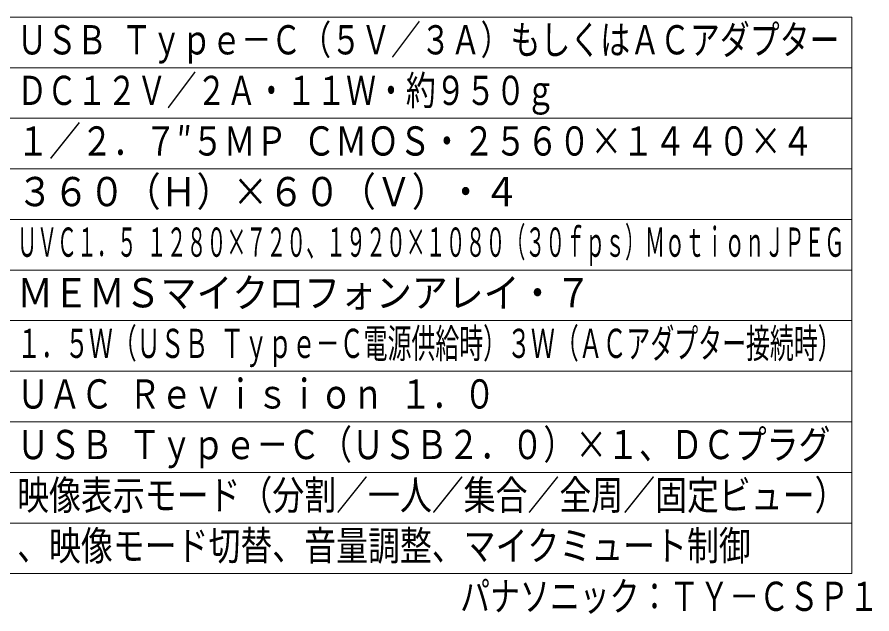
# Model space of a CAD drawing. Units: millimetres on the paper. Extents: x -62 to 64, y -59 to 59.
# Drawn here: x -20 to 64.5, y -58.6 to 0.4 of the extents above; entities that cross this region are included whole.
import ezdxf
from ezdxf.enums import TextEntityAlignment as Align

# ---------------------------------------------------------------- set-up
doc = ezdxf.new("R2010")
doc.units = ezdxf.units.MM
doc.layers.add('0-1_相当品', color=4, linetype='Continuous')
doc.layers.add('0-2_MOJI1', color=7, linetype='Continuous')
doc.layers.add('0-5_WAKU', color=4, linetype='Continuous', lineweight=9)
doc.styles.add('ＭＳ ゴシック', font='')
doc.styles.get('ＭＳ ゴシック').set_extended_font_data('MS Gothic')

msp = doc.modelspace()

# ---------------------------------------------------------------- linework, layer by layer
at = {"layer": '0-5_WAKU', "color": 3}
for p, q in [((-62.5, 0.4), (62.5, 0.4)), ((62.5, -54.6), (62.5, 0.4)), ((-62.5, -54.6), (62.5, -54.6))]:
    msp.add_line(p, q, dxfattribs=at)
at = {"layer": '0-5_WAKU'}
for p, q in [((-62.5, -4.6), (62.5, -4.6)), ((-62.5, -9.6), (62.5, -9.6)), ((-62.5, -14.6), (62.5, -14.6)), ((-62.5, -19.6), (62.5, -19.6)), ((-62.5, -24.6), (62.5, -24.6)), ((62.5, -29.6), (-62.5, -29.6)), ((62.5, -34.6), (-62.5, -34.6)), ((-62.5, -39.6), (62.5, -39.6)), ((-62.5, -44.6), (62.5, -44.6)), ((-62.5, -49.6), (62.5, -49.6))]:
    msp.add_line(p, q, dxfattribs=at)

# ---------------------------------------------------------------- texts
at = {"layer": '0-1_相当品', "style": 'ＭＳ ゴシック', "width": 0.75}
msp.add_text('パナソニック：ＴＹ－ＣＳＰ１', height=2.889, dxfattribs=at).set_placement((23.78, -59.155), align=Align.BOTTOM_LEFT)
at = {"layer": '0-2_MOJI1', "style": 'ＭＳ ゴシック'}
for s, height, width, p in [('ＵＳＢ Ｔｙｐｅ－Ｃ（５Ｖ／３Ａ）もしくはＡＣアダプター', 2.889, 0.75, (-20, -4.155)), ('ＤＣ１２Ｖ／２Ａ・１１Ｗ・約９５０ｇ', 2.889, 0.75, (-20, -9.155)), ('１／２．７″５ＭＰ ＣＭＯＳ・２５６０×１４４０×４', 2.889, 0.8, (-20, -14.155)), ('３６０（Ｈ）×６０（Ｖ）・４', 2.889, 0.9, (-20, -19.155)), ('ＵＶＣ１．５ １２８０×７２０、１９２０×１０８０（３０ｆｐｓ）ＭｏｔｉｏｎＪＰＥＧ', 2.889, 0.5, (-20, -24.155)), ('ＭＥＭＳマイクロフォンアレイ・７', 2.889, 0.9, (-20, -29.155)), ('１．５Ｗ（ＵＳＢ Ｔｙｐｅ－Ｃ電源供給時）３Ｗ（ＡＣアダプター接続時）', 2.886, 0.6, (-20, -34.155)), ('ＵＡＣ Ｒｅｖｉｓｉｏｎ １．０', 2.889, 0.8, (-20, -39.155)), ('ＵＳＢ Ｔｙｐｅ－Ｃ（ＵＳＢ２．０）×１、ＤＣプラグ', 2.889, 0.8, (-20, -44.155)), ('映像表示モード（分割／一人／集合／全周／固定ビュー）', 2.889, 0.8, (-20, -49.155)), ('、映像モード切替、音量調整、マイクミュート制御', 2.889, 0.8, (-20, -54.155))]:
    msp.add_text(s, height=height, dxfattribs=dict(at, width=width)).set_placement(p, align=Align.BOTTOM_LEFT)

doc.saveas('drawing.dxf')
